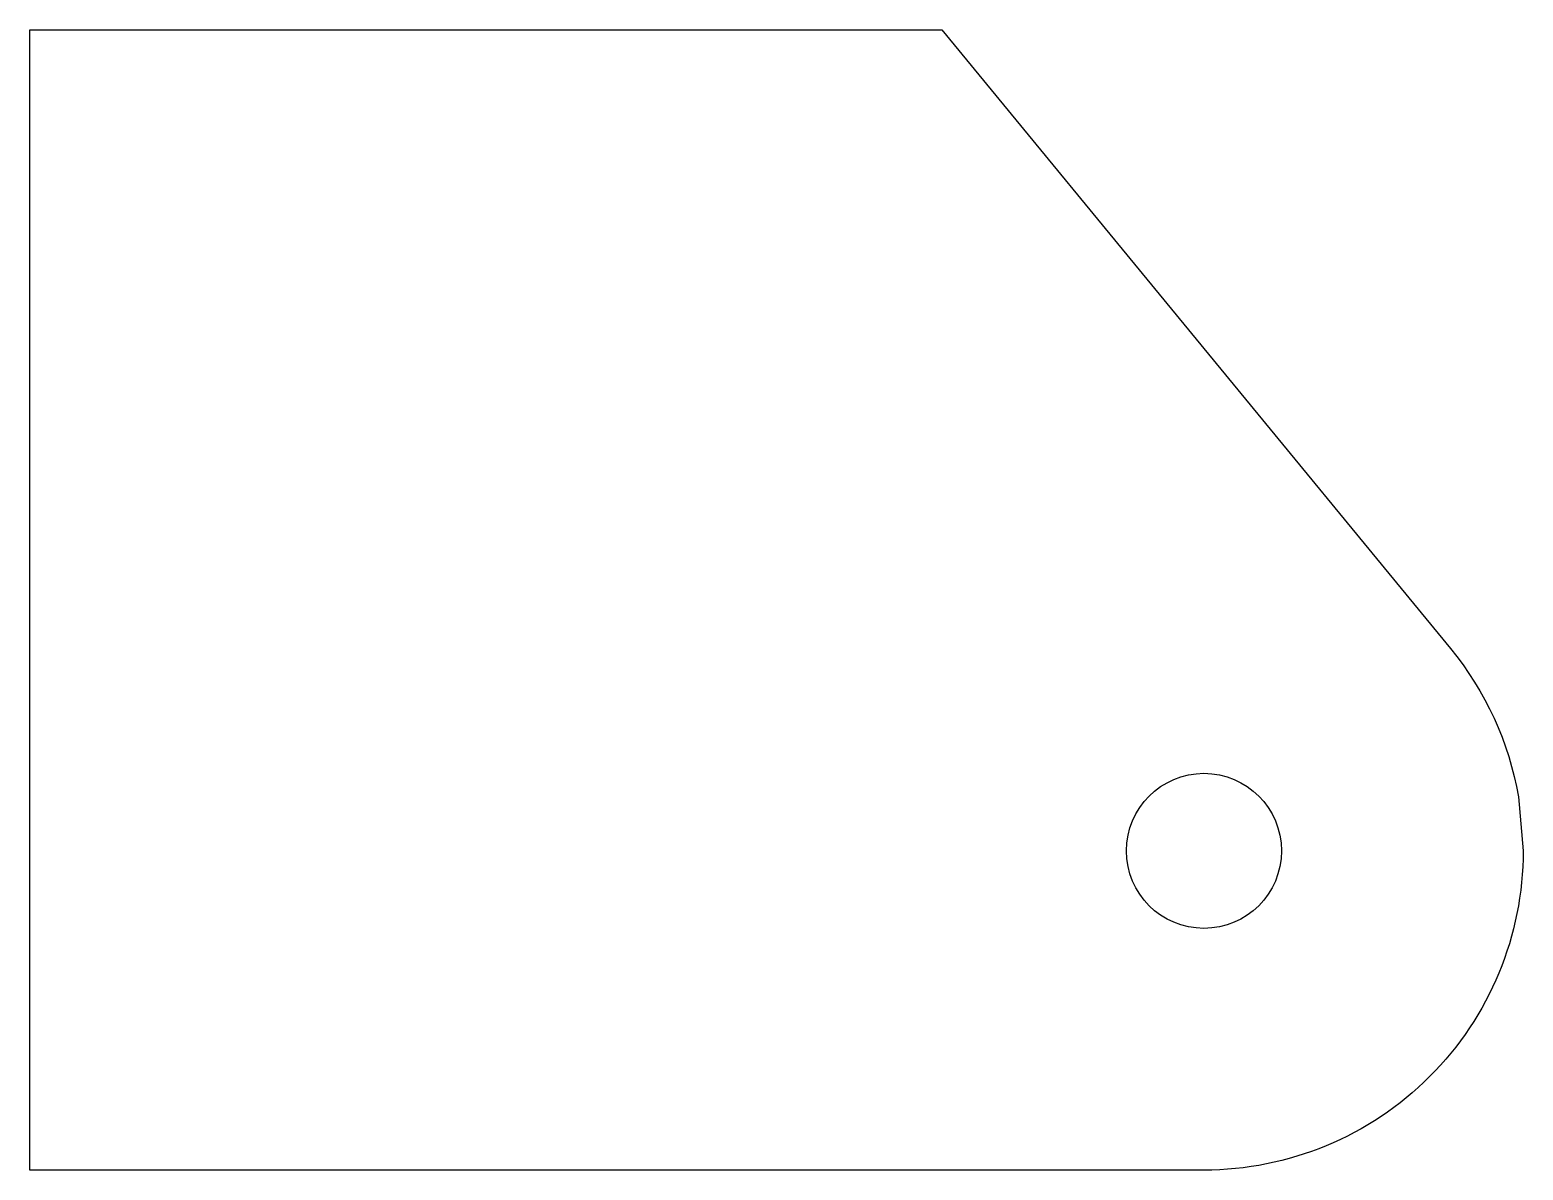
# Model space of a CAD drawing. Extents: x 0 to 655, y 0 to 500.
import ezdxf

# ---------------------------------------------------------------- set-up
doc = ezdxf.new("R2010")
doc.units = 0
doc.layers.get('0').update_dxf_attribs({"color": 2, "linetype": 'CONTINUOUS'})

msp = doc.modelspace()

# ---------------------------------------------------------------- linework, layer by layer
at = {"color": 2, "linetype": 'CONTINUOUS'}
for points in [[(0, 0), (0, 500), (400, 500), (623.13, 228.71, -0.129773), (652.93, 163.75), (655, 140, -0.414214), (515, 0)], [(481, 140, -1), (549, 140, -1)]]:
    msp.add_lwpolyline(points, format="xyb", close=True, dxfattribs=at)

doc.saveas('drawing.dxf')
